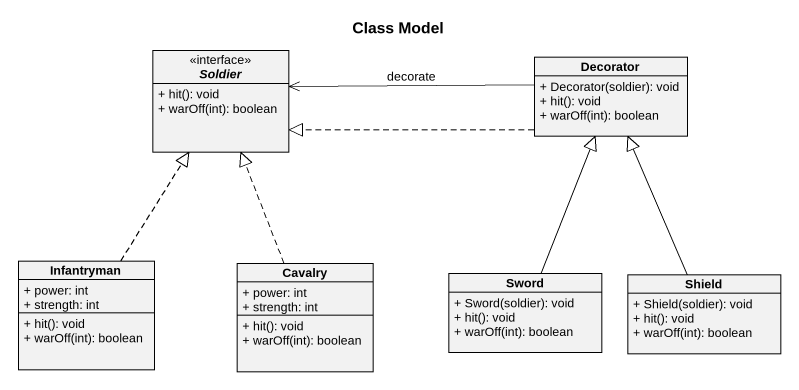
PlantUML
@startuml
title Class Model
hide circle
hide empty members
skinparam classAttributeIconSize 0
interface Soldier {
  + hit(): void
  + warOff(int): boolean
}
class Decorator {
  + Decorator(soldier): void
  + hit(): void
  + warOff(int): boolean
}
class Infantryman {
  + power: int
  + strength: int
  + hit(): void
  + warOff(int): boolean
}
class Cavalry {
  + power: int
  + strength: int
  + hit(): void
  + warOff(int): boolean
}
class Sword {
  + Sword(soldier): void
  + hit(): void
  + warOff(int): boolean
}
class Shield {
  + Shield(soldier): void
  + hit(): void
  + warOff(int): boolean
}
Decorator .left.|> Soldier
Decorator -left-> Soldier : decorate
Infantryman .up.|> Soldier
Cavalry .up.|> Soldier
Sword -up-|> Decorator
Shield -up-|> Decorator
@enduml
